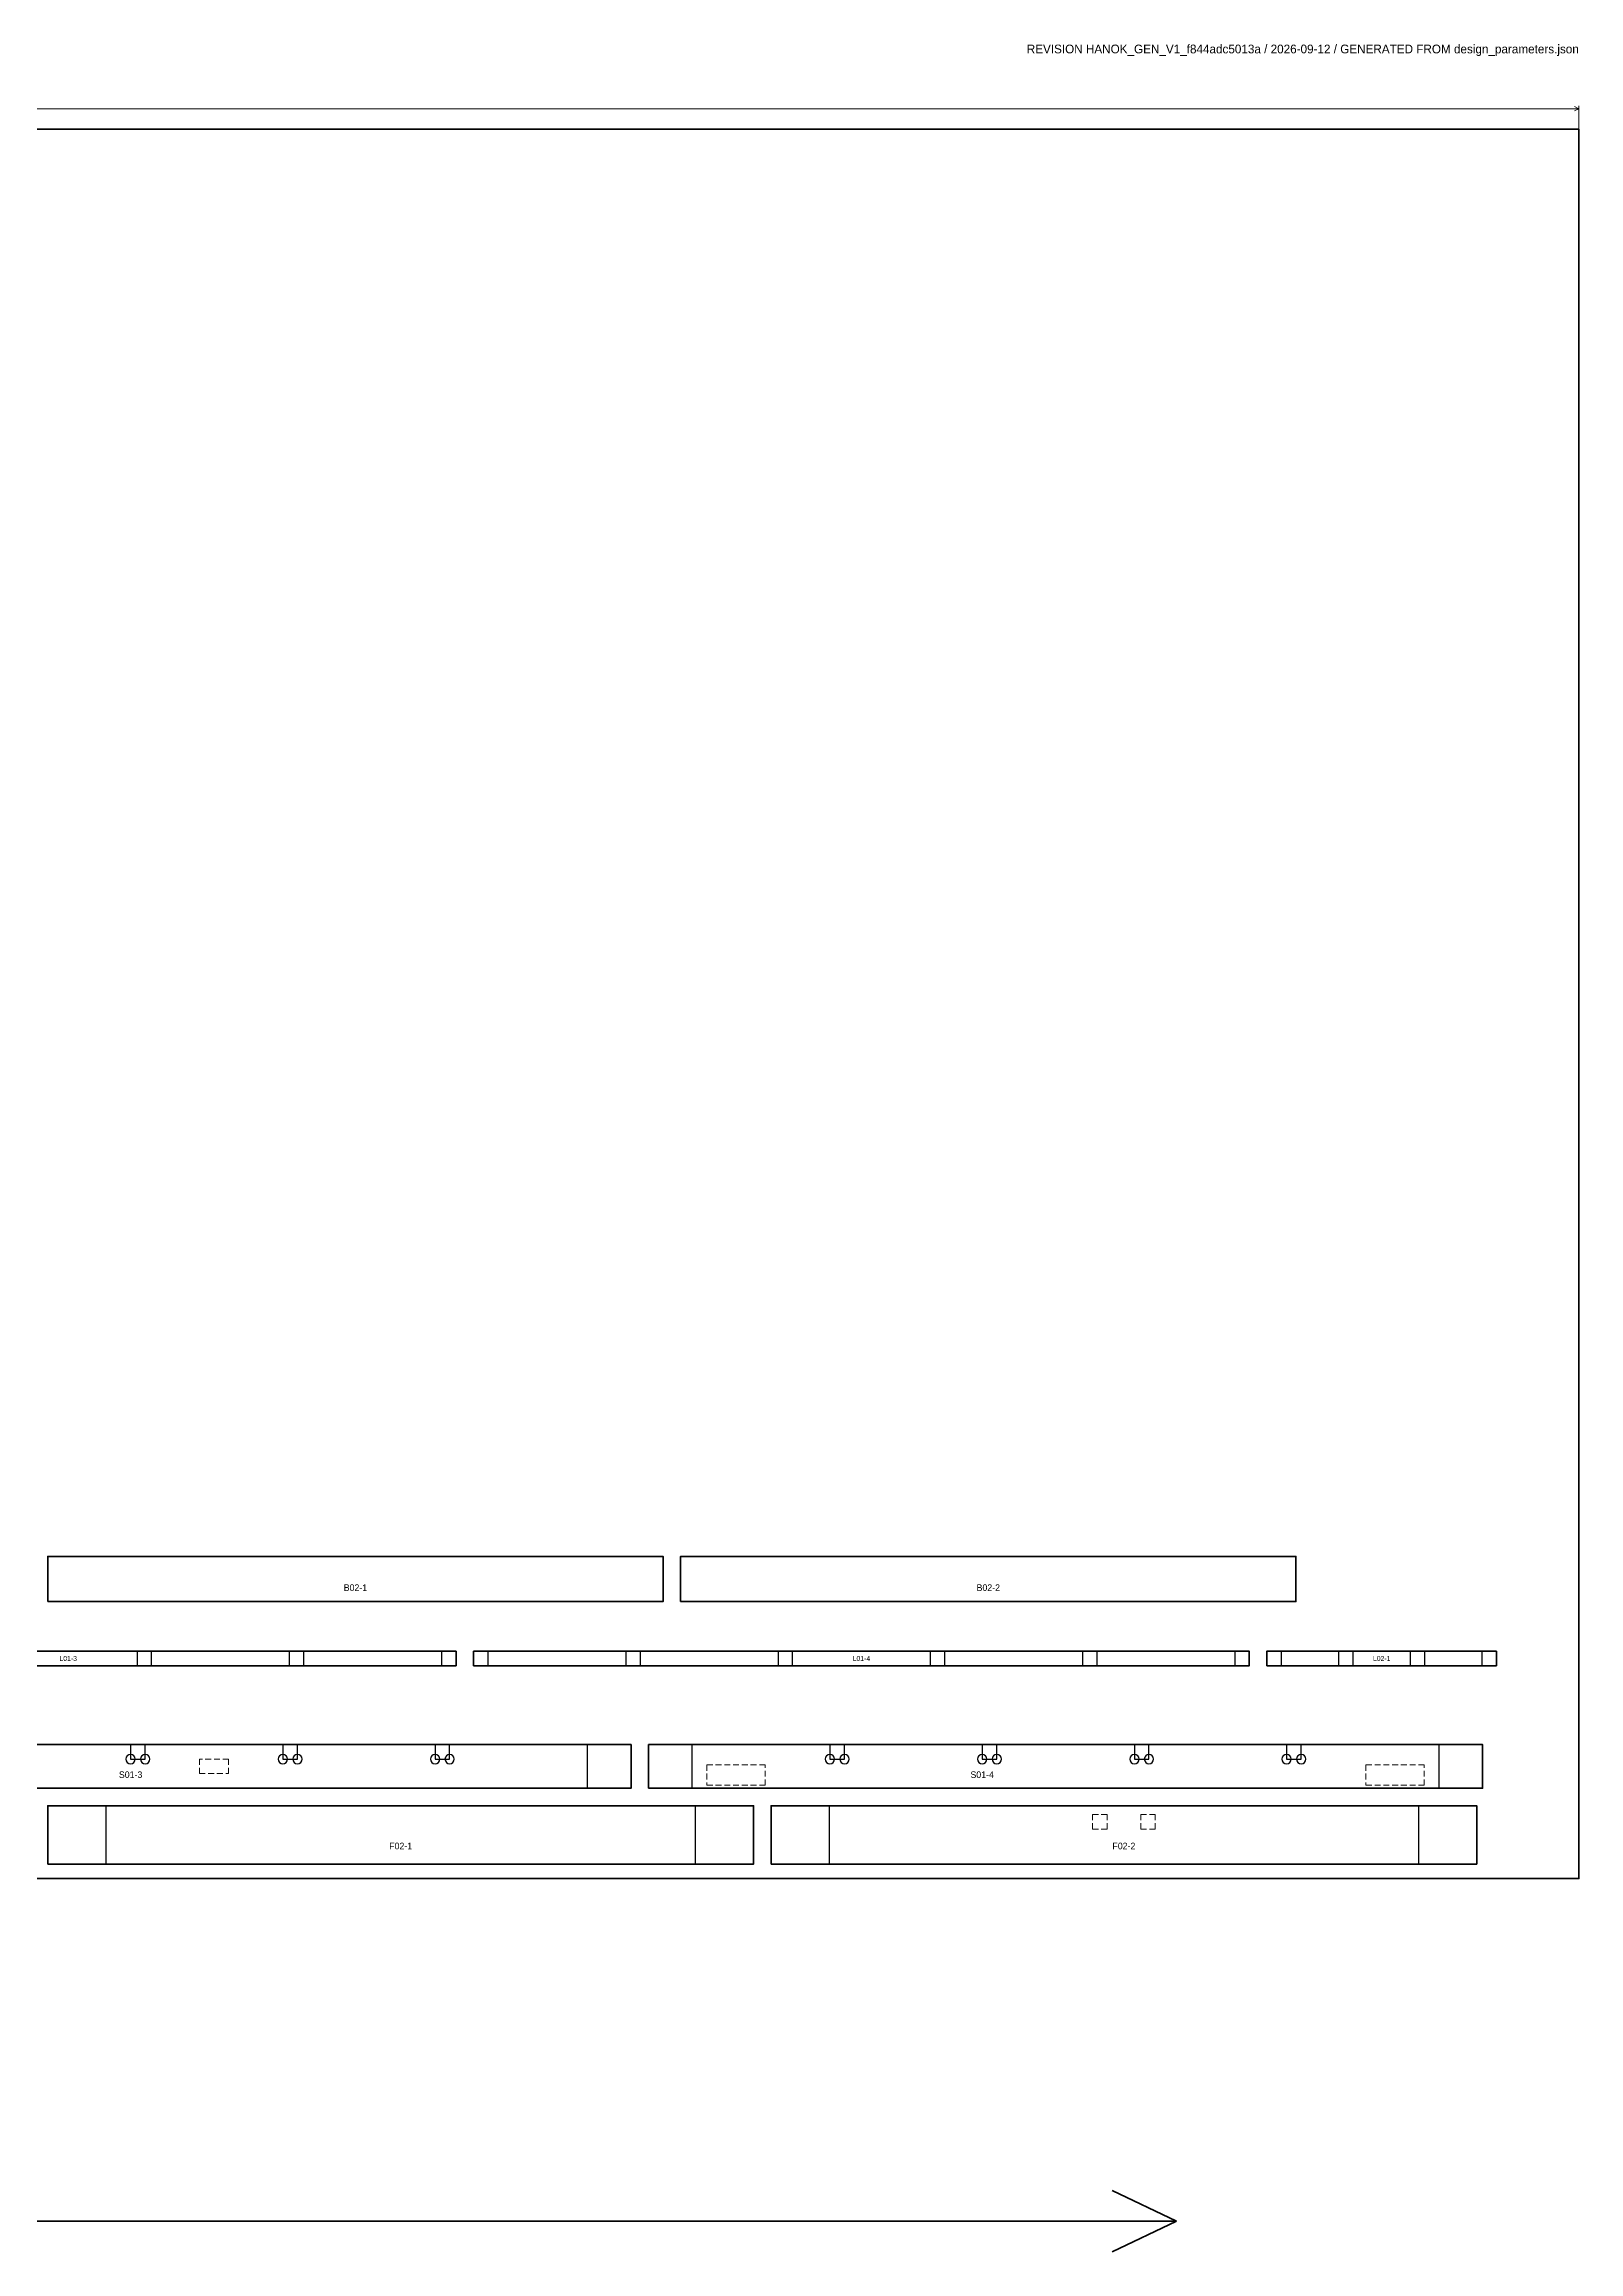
# Model space of a CAD drawing. Header units: millimetres. Extents: x -29 to 3684, y -456 to 1262.
# Drawn here: x 1348 to 2400, y -256 to 1258 of the extents above; entities that cross this region are included whole.
import ezdxf
from ezdxf.enums import TextEntityAlignment as Align

# ---------------------------------------------------------------- set-up
doc = ezdxf.new("R2010")
doc.units = ezdxf.units.MM
doc.linetypes.add('REF_DASH', pattern=[6, 4, -2])
for name, color, linetype, lineweight in [('BOARD_BOUNDARY', 8, 'Continuous', 35), ('CUT_THROUGH', 7, 'Continuous', 35), ('DIMENSIONS', 3, 'Continuous', 18), ('DOGBONE', 6, 'Continuous', 25), ('GRAIN_DIRECTION', 3, 'Continuous', 35), ('HINGE_REF', 4, 'REF_DASH', 18), ('LATCH_REF', 4, 'REF_DASH', 18), ('NOTES', 7, 'Continuous', 18), ('PART_ID', 7, 'Continuous', 18), ('POCKET_10MM', 30, 'Continuous', 25)]:
    doc.layers.add(name, color=color, linetype=linetype, lineweight=lineweight)

msp = doc.modelspace()

# ---------------------------------------------------------------- linework, layer by layer
at = {"layer": 'BOARD_BOUNDARY'}
msp.add_lwpolyline([(0, 0), (2400, 0), (2400, 1200), (0, 1200)], close=True, dxfattribs=at)
at = {"layer": 'CUT_THROUGH'}
for points in [[(1350, 190), (1772, 190), (1772, 221), (1350, 221)], [(1784, 190), (2206, 190), (2206, 221), (1784, 221)], [(1098, 146), (1630, 146), (1630, 156), (1098, 156)], [(1642, 146), (2174, 146), (2174, 156), (1642, 156)], [(2186, 146), (2343.5, 146), (2343.5, 156), (2186, 156)], [(1178, 62), (1750, 62), (1750, 92), (1178, 92)], [(1762, 62), (2334, 62), (2334, 92), (1762, 92)], [(1350, 10), (1834, 10), (1834, 50), (1350, 50)], [(1846, 10), (2330, 10), (2330, 50), (1846, 50)]]:
    msp.add_lwpolyline(points, close=True, dxfattribs=at)
at = {"layer": 'DIMENSIONS'}
for p, q in [((0, 1214), (2400, 1214)), ((2400, 1214), (2397, 1215.5)), ((2400, 1214), (2397, 1212.5)), ((2400, 1200), (2400, 1216))]:
    msp.add_line(p, q, dxfattribs=at)
at = {"layer": 'DOGBONE'}
for points in [[(1410, 82, 1), (1403.6, 82, 1)], [(1420, 82, 1), (1413.6, 82, 1)], [(1514.4, 82, 1), (1508, 82, 1)], [(1524.4, 82, 1), (1518, 82, 1)], [(1618.8, 82, 1), (1612.4, 82, 1)], [(1628.8, 82, 1), (1622.4, 82, 1)], [(1889.6, 82, 1), (1883.2, 82, 1)], [(1899.6, 82, 1), (1893.2, 82, 1)], [(1994, 82, 1), (1987.6, 82, 1)], [(2004, 82, 1), (1997.6, 82, 1)], [(2098.4, 82, 1), (2092, 82, 1)], [(2108.4, 82, 1), (2102, 82, 1)], [(2202.8, 82, 1), (2196.4, 82, 1)], [(2212.8, 82, 1), (2206.4, 82, 1)]]:
    msp.add_lwpolyline(points, format="xyb", close=True, dxfattribs=at)
at = {"layer": 'GRAIN_DIRECTION'}
for p, q in [((2124, -235), (2080, -214)), ((276, -235), (2124, -235)), ((2124, -235), (2080, -256))]:
    msp.add_line(p, q, dxfattribs=at)
at = {"layer": 'HINGE_REF'}
for points in [[(1802, 64), (1842, 64), (1842, 78), (1802, 78)], [(2254, 64), (2294, 64), (2294, 78), (2254, 78)]]:
    msp.add_lwpolyline(points, close=True, dxfattribs=at)
at = {"layer": 'LATCH_REF'}
for points in [[(1474, 82), (1454, 82), (1454, 72), (1474, 72)], [(2076.5, 44), (2076.5, 34), (2066.5, 34), (2066.5, 44)], [(2109.5, 44), (2109.5, 34), (2099.5, 34), (2099.5, 44)]]:
    msp.add_lwpolyline(points, close=True, dxfattribs=at)
at = {"layer": 'POCKET_10MM'}
for points in [[(1411.2, 146), (1421.2, 146), (1421.2, 156), (1411.2, 156)], [(1515.6, 146), (1525.6, 146), (1525.6, 156), (1515.6, 156)], [(1620, 146), (1630, 146), (1630, 156), (1620, 156)], [(1642, 146), (1652, 146), (1652, 156), (1642, 156)], [(1746.4, 146), (1756.4, 146), (1756.4, 156), (1746.4, 156)], [(1850.8, 146), (1860.8, 146), (1860.8, 156), (1850.8, 156)], [(1955.2, 146), (1965.2, 146), (1965.2, 156), (1955.2, 156)], [(2059.6, 146), (2069.6, 146), (2069.6, 156), (2059.6, 156)], [(2164, 146), (2174, 146), (2174, 156), (2164, 156)], [(2186, 146), (2196, 146), (2196, 156), (2186, 156)], [(2235.2, 146), (2245.2, 146), (2245.2, 156), (2235.2, 156)], [(2284.3, 146), (2294.3, 146), (2294.3, 156), (2284.3, 156)], [(2333.5, 146), (2343.5, 146), (2343.5, 156), (2333.5, 156)], [(1406.8, 82), (1416.8, 82), (1416.8, 92), (1406.8, 92)], [(1511.2, 82), (1521.2, 82), (1521.2, 92), (1511.2, 92)], [(1615.6, 82), (1625.6, 82), (1625.6, 92), (1615.6, 92)], [(1720, 62), (1750, 62), (1750, 92), (1720, 92)], [(1762, 62), (1792, 62), (1792, 92), (1762, 92)], [(1886.4, 82), (1896.4, 82), (1896.4, 92), (1886.4, 92)], [(1990.8, 82), (2000.8, 82), (2000.8, 92), (1990.8, 92)], [(2095.2, 82), (2105.2, 82), (2105.2, 92), (2095.2, 92)], [(2199.6, 82), (2209.6, 82), (2209.6, 92), (2199.6, 92)], [(2304, 62), (2334, 62), (2334, 92), (2304, 92)], [(1350, 10), (1390, 10), (1390, 50), (1350, 50)], [(1794, 10), (1834, 10), (1834, 50), (1794, 50)], [(1846, 10), (1886, 10), (1886, 50), (1846, 50)], [(2290, 10), (2330, 10), (2330, 50), (2290, 50)]]:
    msp.add_lwpolyline(points, close=True, dxfattribs=at)

# ---------------------------------------------------------------- texts
at = {"layer": 'NOTES'}
msp.add_text('REVISION HANOK_GEN_V1_f844adc5013a / 2026-09-12 / GENERATED FROM design_parameters.json', height=6, dxfattribs=at).set_placement((2400, 1255), align=Align.MIDDLE_RIGHT)
at = {"layer": 'PART_ID'}
for s, height, p in [('B02-1', 4.5, (1561, 199.6)), ('B02-2', 4.5, (1995, 199.6)), ('L01-3', 3.4, (1364, 151)), ('L01-4', 3.4, (1908, 151)), ('L02-1', 3.4, (2264.8, 151)), ('S01-3', 4.5, (1406.8, 71.3)), ('S01-4', 4.5, (1990.8, 71.3)), ('F02-1', 4.5, (1592, 22.4)), ('F02-2', 4.5, (2088, 22.4))]:
    msp.add_text(s, height=height, dxfattribs=at).set_placement(p, align=Align.MIDDLE_CENTER)

doc.saveas('drawing.dxf')
